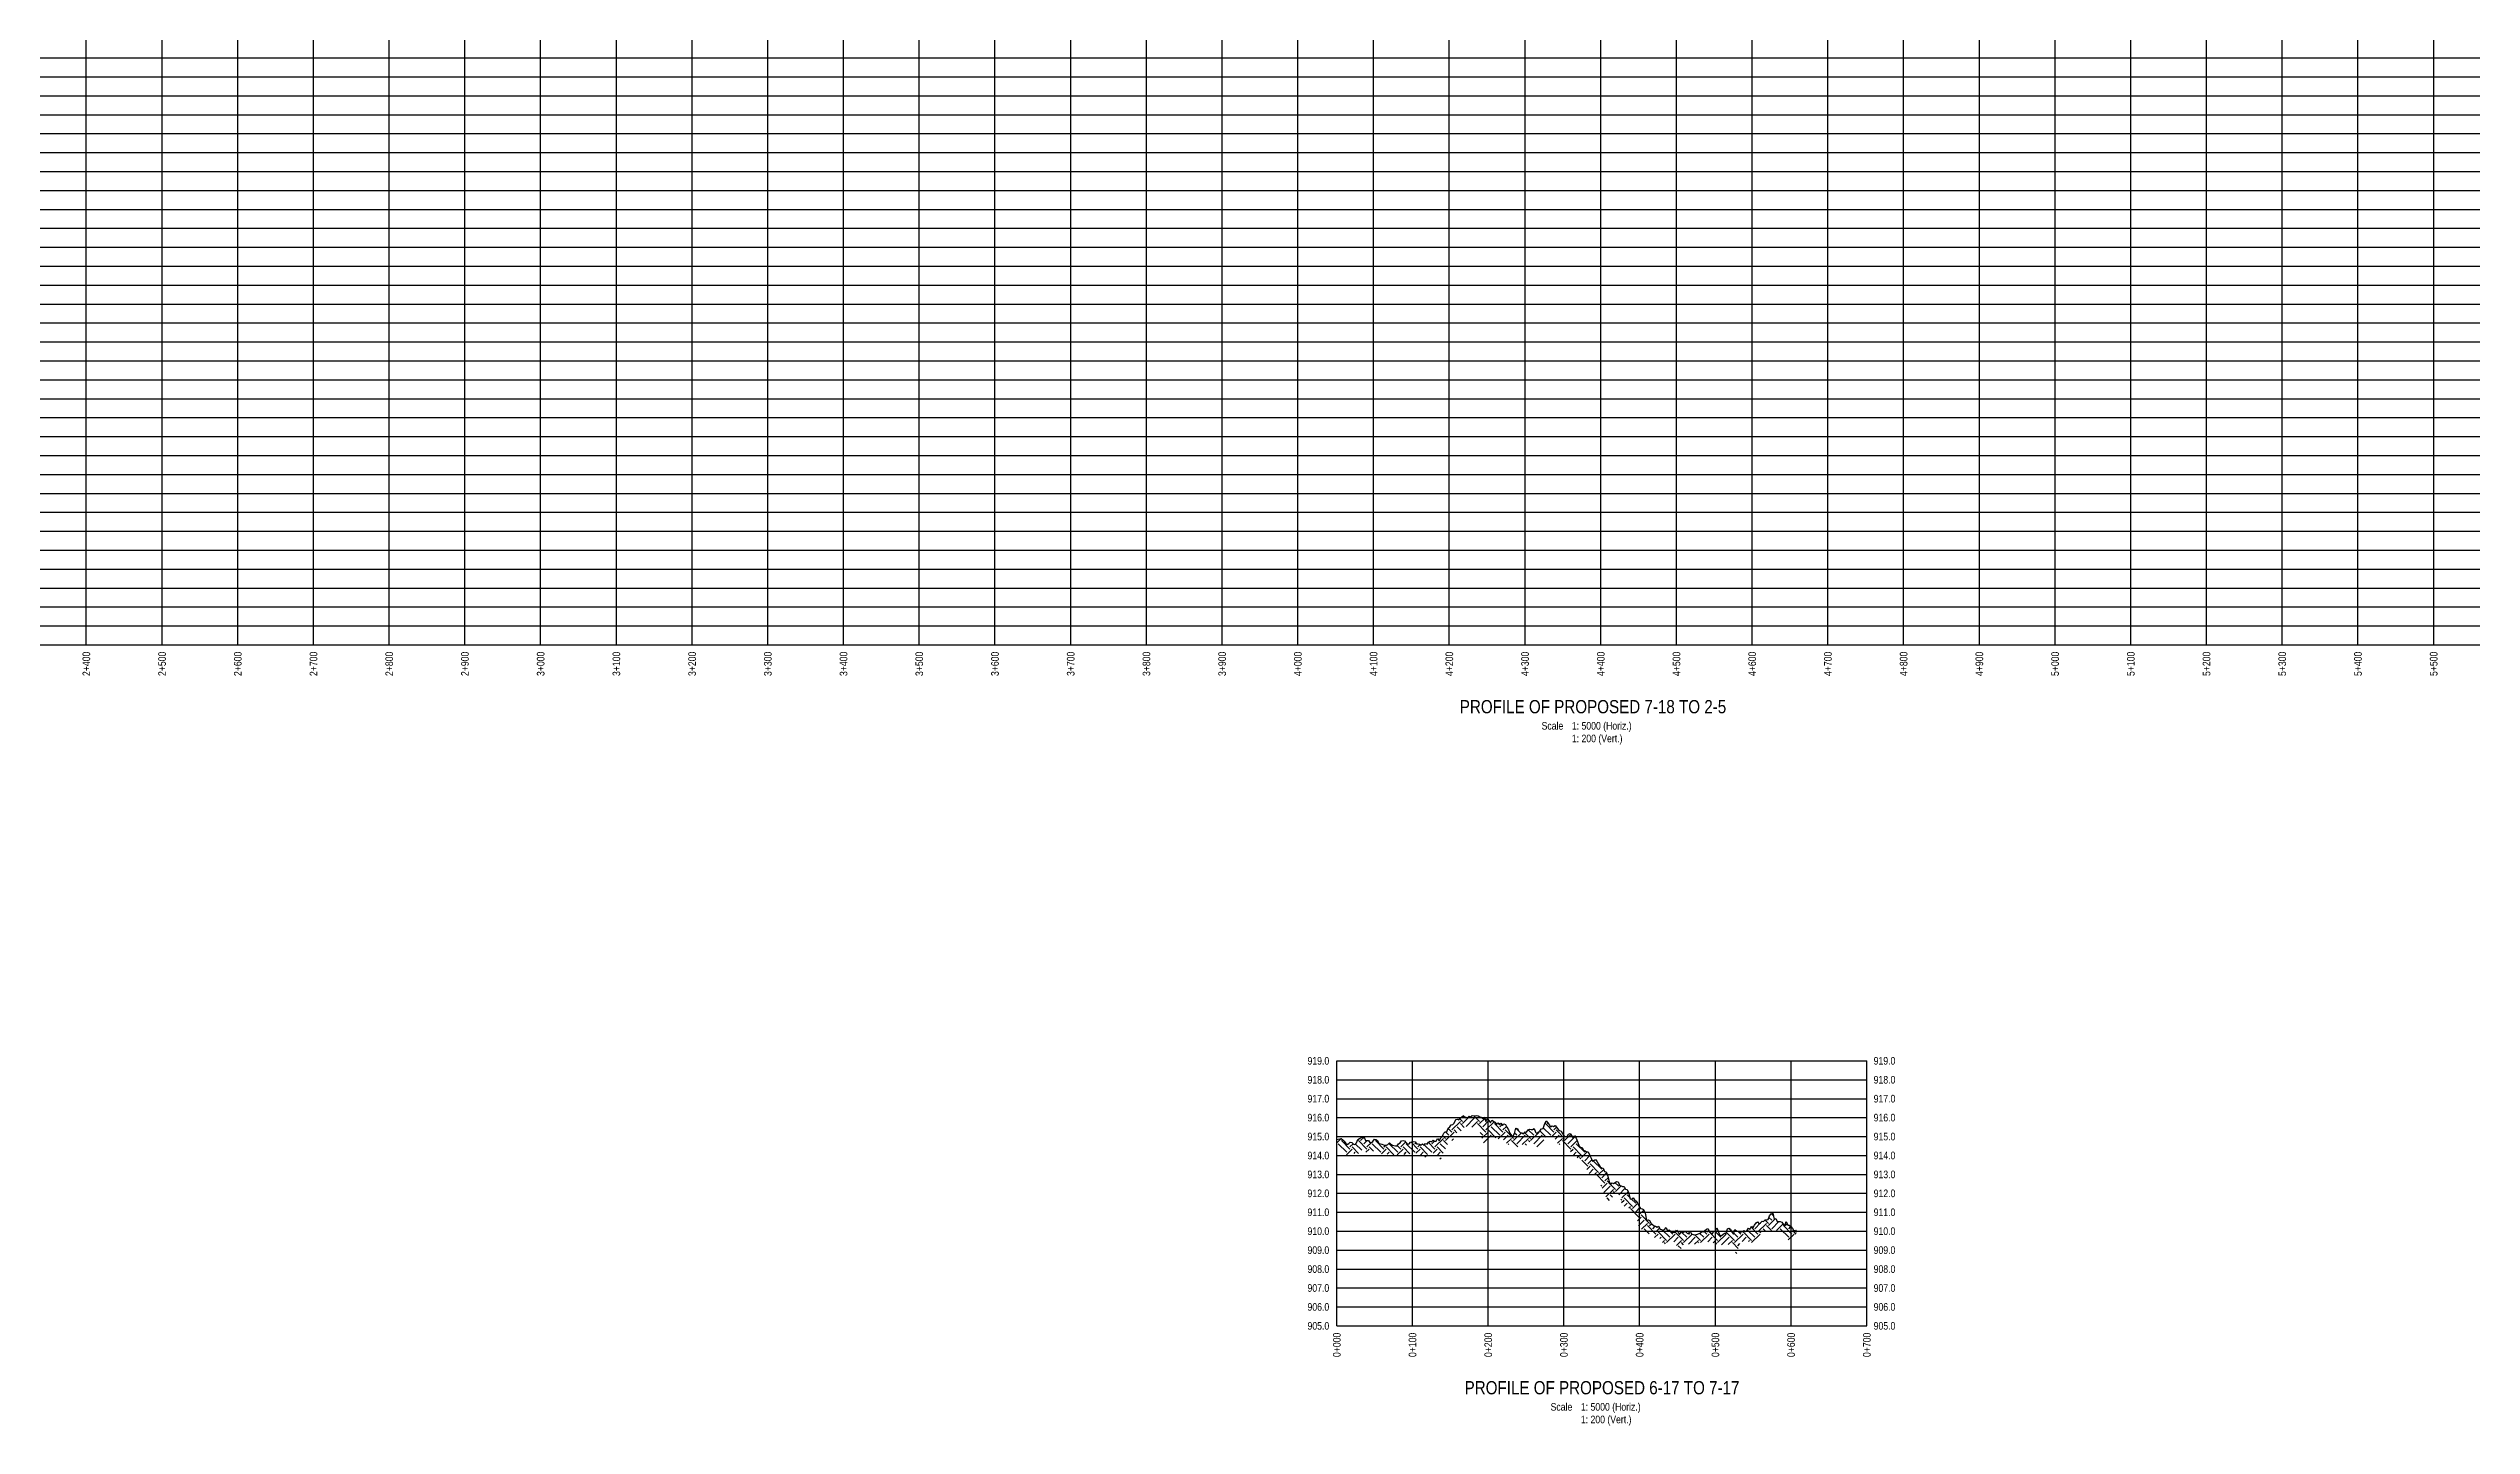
# Model space of a CAD drawing. Extents: x 507565 to 531726, y 6009554 to 6022365.
# Drawn here: x 525236 to 528438, y 6009554 to 6011374 of the extents above; entities that cross this region are included whole.
import ezdxf
from ezdxf.enums import TextEntityAlignment as Align

# ---------------------------------------------------------------- set-up
doc = ezdxf.new("R2010")
doc.units = 0
doc.header["$LTSCALE"] = 5
doc.linetypes.add('foc-TOPO', pattern=[1, 0.2, -0.8])
for name, color, linetype in [('DETAIL-T', 7, 'Continuous'), ('L-DETAIL-T', 3, 'Continuous'), ('P-CROSSINGS-GRID', 8, 'Continuous'), ('P-CROSSINGS-GROUND', 48, 'foc-TOPO'), ('S-T7', 7, 'Continuous')]:
    doc.layers.add(name, color=color, linetype=linetype)
doc.styles.add('140', font='ARIALN.TTF', dxfattribs={"height": 15})
doc.styles.add('80', font='ARIALN.TTF', dxfattribs={"height": 10})
doc.styles.add('80L', font='ARIALN.TTF', dxfattribs={"height": 10})

msp = doc.modelspace()

# ---------------------------------------------------------------- hatches: boundary and pattern name
at = {"layer": 'P-CROSSINGS-GROUND'}
h = msp.add_hatch(dxfattribs=at)
h.set_pattern_fill('EARTH', color=256, scale=2.501062, angle=45)
h.set_pattern_definition([(45, (3970.27, -2803.037), (2e-15, 22.460181388), [15.88174657, -15.88174657]), (45, (3966.058, -2798.826), (2e-15, 22.460181388), [15.88174657, -15.88174657]), (45, (3961.847, -2794.614), (2e-15, 22.460181388), [15.88174657, -15.88174657]), (135, (3961.847, -2791.807), (-22.460181388, 2e-15), [15.88174657, -15.88174657]), (135, (3966.058, -2787.595), (-22.460181388, 2e-15), [15.88174657, -15.88174657]), (135, (3970.27, -2783.384), (-22.460181388, 2e-15), [15.88174657, -15.88174657])])
h.paths.add_polyline_path([(527361.669, 6009802.128), (527361.443, 6009801.982), (527361.028, 6009802.25), (527357.348, 6009802.946), (527356.089, 6009805.437), (527354.761, 6009806.294), (527351.755, 6009806.954), (527348.085, 6009810.302), (527344.159, 6009812.904), (527343.79, 6009813.659), (527337.921, 6009813.476), (527334.399, 6009829.982), (527332.397, 6009830.566), (527327.265, 6009837.511), (527325.532, 6009841.313), (527315.637, 6009844.84), (527312.803, 6009856.587), (527311.745, 6009856.976), (527310.192, 6009859.546), (527309.365, 6009859.969), (527306.347, 6009860.897), (527296.974, 6009849.106), (527286.621, 6009873.014), (527285.019, 6009879.763), (527283.302, 6009880.348), (527281.251, 6009884.915), (527276.917, 6009888.202), (527276.058, 6009889.74), (527271.589, 6009887.187), (527263.51, 6009902.011), (527261.881, 6009905.702), (527260.821, 6009906.435), (527255.854, 6009908.227), (527253.85, 6009912.15), (527252.544, 6009912.91), (527250.762, 6009909.683), (527242.622, 6009923.76), (527239.859, 6009923.071), (527230.277, 6009926.733), (527226.282, 6009933.904), (527222.402, 6009936.363), (527216.862, 6009933.451), (527215.427, 6009935.577), (527213.879, 6009934.048), (527202.815, 6009919.759), (527195.455, 6009929.415), (527194.978, 6009928.632), (527192.24, 6009929.097), (527187.291, 6009922.399), (527180.241, 6009927.937), (527176.265, 6009920.139), (527160.67, 6009928.212), (527158.225, 6009932.071), (527156.211, 6009929.422), (527153.526, 6009933.68), (527152.313, 6009932.31), (527149.693, 6009935.857), (527146.934, 6009933.164), (527144.627, 6009936.826), (527141.411, 6009931.525), (527139.4, 6009934.715), (527134.113, 6009922.178), (527124.925, 6009948.877), (527123.313, 6009950.557), (527121.989, 6009951.326), (527120.777, 6009951.335), (527116.983, 6009948.542), (527115.859, 6009949.015), (527115.216, 6009948.417), (527108.352, 6009949.573), (527108.067, 6009949.574), (527103.187, 6009943.379), (527100.887, 6009944.357), (527097.294, 6009941.033), (527096.652, 6009940.884), (527095.526, 6009939.878), (527091.732, 6009930.86), (527088.273, 6009930.609), (527087.293, 6009928.382), (527085.133, 6009926.734), (527075.089, 6009905.855), (527068.471, 6009916.148), (527066.475, 6009913.815), (527064.086, 6009915.094), (527061.619, 6009912.142), (527058.906, 6009913.05), (527054.933, 6009909.077), (527051.972, 6009911.221), (527050.328, 6009909.935), (527043.744, 6009914.242), (527038.304, 6009913.499), (527037.367, 6009914.768), (527029.105, 6009910.207), (527025.505, 6009914.351), (527023.808, 6009912.349), (527015.392, 6009911.667), (527010.582, 6009912.454), (527008.229, 6009913.431), (527006.441, 6009912.652), (527000.605, 6009912.658), (526996.565, 6009913.577), (526994.447, 6009914.351), (526992.503, 6009914.84), (526987.402, 6009916.66), (526976.34, 6009915.217), (526973.93, 6009918.718), (526971.963, 6009918.608), (526966.744, 6009913.424), (526956.907, 6009914.15), (526952.387, 6009911.084), (526941.374, 6009918.194), (526940.22, 6009920.122), (526938.297, 6009931.967), (526940.286, 6009932.58), (526942.276, 6009933.267), (526944.265, 6009933.407), (526946.254, 6009931.958), (526948.244, 6009930.082), (526950.233, 6009926.758), (526952.223, 6009925.474), (526954.212, 6009926.823), (526956.202, 6009928.476), (526958.191, 6009928.059), (526960.18, 6009925.941), (526962.17, 6009925.794), (526964.159, 6009927.771), (526966.149, 6009932.235), (526968.138, 6009933.3), (526970.127, 6009934.366), (526972.117, 6009935.452), (526974.106, 6009936.053), (526976.096, 6009930.857), (526978.085, 6009930.968), (526980.075, 6009930.955), (526982.064, 6009928.065), (526984.053, 6009928.325), (526986.043, 6009929.556), (526988.032, 6009932.5), (526990.022, 6009932.146), (526992.011, 6009931.079), (526994.001, 6009927.046), (526995.99, 6009926.336), (526997.979, 6009925.837), (526999.969, 6009925.109), (527001.958, 6009924.657), (527003.948, 6009924.655), (527005.937, 6009925.521), (527007.926, 6009927.698), (527009.916, 6009926.07), (527011.905, 6009924.897), (527013.895, 6009924.072), (527015.884, 6009923.746), (527017.874, 6009923.908), (527019.863, 6009926.255), (527021.852, 6009927.804), (527023.842, 6009930.25), (527025.831, 6009930.901), (527027.821, 6009930.504), (527029.81, 6009927.691), (527031.799, 6009925.402), (527033.789, 6009926.5), (527035.778, 6009928.865), (527037.768, 6009929.077), (527039.757, 6009929.444), (527041.747, 6009929.05), (527043.736, 6009926.352), (527045.725, 6009926.623), (527047.715, 6009925.984), (527049.704, 6009924.682), (527051.694, 6009926.239), (527053.683, 6009924.798), (527055.673, 6009926.788), (527057.662, 6009926.121), (527059.651, 6009928.502), (527061.641, 6009930.013), (527063.63, 6009928.948), (527065.62, 6009931.273), (527067.609, 6009929.973), (527069.598, 6009930.058), (527071.588, 6009933.488), (527073.577, 6009930.394), (527075.567, 6009934.53), (527077.556, 6009936.047), (527079.546, 6009940.566), (527081.535, 6009942.152), (527083.524, 6009942.296), (527085.514, 6009947.024), (527087.503, 6009948.802), (527089.493, 6009951.543), (527091.482, 6009952.004), (527093.472, 6009953.845), (527095.461, 6009958.613), (527097.45, 6009958.861), (527099.44, 6009958.014), (527101.429, 6009960.54), (527103.419, 6009962.264), (527105.408, 6009963.562), (527107.397, 6009961.578), (527109.387, 6009961.567), (527111.376, 6009961.232), (527113.366, 6009963.082), (527115.355, 6009962.245), (527117.345, 6009963.71), (527119.334, 6009963.346), (527121.323, 6009963.331), (527123.313, 6009963.738), (527125.302, 6009963.278), (527127.292, 6009962.123), (527129.281, 6009961.67), (527131.27, 6009959.596), (527133.26, 6009961.534), (527135.249, 6009955.753), (527137.239, 6009960.471), (527139.228, 6009957.499), (527141.218, 6009954.342), (527143.207, 6009957.621), (527145.196, 6009956.254), (527147.186, 6009955.277), (527149.175, 6009952.119), (527151.165, 6009954.061), (527153.154, 6009951.367), (527155.144, 6009953.615), (527157.133, 6009950.46), (527159.122, 6009953.076), (527161.112, 6009951.951), (527163.101, 6009948.335), (527165.091, 6009945.095), (527167.08, 6009940.516), (527169.069, 6009937.377), (527171.059, 6009936.347), (527173.048, 6009940.249), (527175.038, 6009947.203), (527177.027, 6009946.779), (527179.017, 6009943.307), (527181.006, 6009941.101), (527182.995, 6009941.034), (527184.985, 6009939.471), (527186.974, 6009942.163), (527188.964, 6009941.825), (527190.953, 6009945.091), (527192.943, 6009945.805), (527194.932, 6009945.293), (527196.921, 6009945.339), (527198.911, 6009946.899), (527200.9, 6009942.066), (527202.89, 6009939.456), (527204.879, 6009942.026), (527206.868, 6009943.99), (527208.858, 6009946.054), (527210.847, 6009946.754), (527212.837, 6009952.09), (527214.826, 6009957.001), (527216.816, 6009954.63), (527218.805, 6009952.022), (527220.794, 6009949.075), (527222.784, 6009950.121), (527224.773, 6009949.173), (527226.754, 6009950.886), (527228.734, 6009948.264), (527230.715, 6009945.302), (527232.695, 6009944.047), (527234.676, 6009943.402), (527236.656, 6009939.94), (527238.637, 6009936.385), (527240.617, 6009935.628), (527242.598, 6009936.121), (527244.578, 6009939.381), (527246.559, 6009940.066), (527248.539, 6009937.5), (527250.52, 6009934.074), (527252.5, 6009937.662), (527254.481, 6009933.971), (527256.462, 6009929.702), (527258.442, 6009923.362), (527260.423, 6009922.209), (527262.403, 6009921.783), (527264.384, 6009917.907), (527266.364, 6009917.193), (527268.345, 6009915.822), (527270.325, 6009916.072), (527272.306, 6009911.801), (527274.286, 6009907.314), (527276.267, 6009903.68), (527278.247, 6009904.812), (527280.228, 6009905.601), (527282.208, 6009902.633), (527284.189, 6009899.792), (527286.169, 6009896.246), (527288.15, 6009894.744), (527290.13, 6009894.433), (527292.111, 6009890.024), (527294.091, 6009889.349), (527296.072, 6009885.159), (527298.052, 6009876.813), (527300.033, 6009872.24), (527302.013, 6009874.731), (527303.994, 6009874.266), (527305.974, 6009875.355), (527307.955, 6009876.53), (527309.935, 6009876.414), (527311.916, 6009871.739), (527313.897, 6009871.13), (527315.877, 6009870.117), (527317.858, 6009870.06), (527319.838, 6009866.785), (527321.819, 6009866.056), (527323.799, 6009862.174), (527325.78, 6009853.964), (527327.76, 6009853.258), (527329.741, 6009855.014), (527331.721, 6009852.525), (527333.702, 6009850.53), (527335.682, 6009847.978), (527337.663, 6009843.631), (527339.643, 6009840.952), (527341.624, 6009840.373), (527343.604, 6009839.65), (527345.585, 6009835.064), (527347.565, 6009825.782), (527349.546, 6009825.843), (527351.526, 6009825.155), (527353.507, 6009821.105), (527355.487, 6009819.792), (527357.468, 6009817.985), (527359.448, 6009817.55), (527361.429, 6009816.272), (527363.409, 6009817.556), (527365.39, 6009813.637), (527367.37, 6009813.263), (527369.351, 6009812.469), (527371.332, 6009813.461), (527373.312, 6009816.091), (527375.293, 6009811.279), (527377.273, 6009812.694), (527379.254, 6009810.996), (527381.234, 6009809.483), (527383.215, 6009809.964), (527385.195, 6009809.95), (527387.176, 6009812.426), (527389.156, 6009809.628), (527391.137, 6009806.884), (527393.117, 6009809.899), (527395.098, 6009808.865), (527397.078, 6009810.764), (527399.059, 6009810.701), (527401.039, 6009808.441), (527403.02, 6009807.458), (527405, 6009811.193), (527406.981, 6009807.545), (527408.961, 6009806.705), (527410.942, 6009806.133), (527412.922, 6009806.609), (527414.903, 6009807.085), (527416.88, 6009807.978), (527418.857, 6009808.844), (527420.833, 6009810.722), (527422.81, 6009810.221), (527424.787, 6009811.764), (527426.764, 6009813.839), (527428.741, 6009814.587), (527430.718, 6009810.845), (527432.695, 6009808.566), (527434.672, 6009808.199), (527436.648, 6009810.869), (527438.625, 6009810.899), (527440.602, 6009815.501), (527442.579, 6009809.583), (527444.556, 6009805.49), (527446.533, 6009805.199), (527448.51, 6009806.497), (527450.486, 6009808.5), (527452.463, 6009807.665), (527454.44, 6009814.095), (527456.417, 6009815.174), (527458.394, 6009813.682), (527460.371, 6009809.814), (527462.348, 6009807.166), (527464.324, 6009813.276), (527466.301, 6009811.366), (527468.278, 6009811.075), (527470.255, 6009810.129), (527472.232, 6009809.82), (527474.209, 6009810.55), (527476.208, 6009811.817), (527478.207, 6009810.798), (527480.206, 6009811.54), (527482.206, 6009815.187), (527484.205, 6009813.065), (527486.204, 6009817.591), (527488.203, 6009814.884), (527490.202, 6009818.996), (527492.202, 6009822.282), (527494.201, 6009823.269), (527496.2, 6009820.937), (527498.199, 6009821.921), (527500.198, 6009824.128), (527502.198, 6009823.909), (527504.197, 6009826.197), (527506.196, 6009826.133), (527508.195, 6009826.455), (527510.195, 6009831.241), (527512.194, 6009833.815), (527514.193, 6009835.049), (527516.192, 6009826.933), (527518.191, 6009827.894), (527520.191, 6009824.016), (527522.19, 6009823.649), (527524.189, 6009823.757), (527526.188, 6009822.978), (527528.187, 6009820.342), (527530.187, 6009818.748), (527532.186, 6009823.778), (527534.185, 6009818.912), (527536.184, 6009819.086), (527538.184, 6009817.427), (527540.183, 6009814.631), (527542.182, 6009811.645), (527544.181, 6009812.207), (527546.18, 6009809.792), (527541.16, 6009798.893), (527537.053, 6009797.738), (527535.608, 6009799.896), (527535.36, 6009799.274), (527526.662, 6009806.21), (527526.438, 6009806.19), (527526.317, 6009806.485), (527519.465, 6009811.949), (527514.582, 6009812.845), (527508.075, 6009809.717), (527507.701, 6009811.233), (527504.394, 6009811.596), (527498.548, 6009808.718), (527490.327, 6009791.81), (527488.83, 6009793.836), (527487.874, 6009791.671), (527480.953, 6009799.017), (527477.447, 6009797.717), (527476.04, 6009798.434), (527473.462, 6009797.482), (527471.906, 6009797.725), (527466.619, 6009781.385), (527458.691, 6009792.004), (527452.37, 6009794.676), (527449.302, 6009792.661), (527436.516, 6009794.545), (527435.928, 6009795.761), (527426.121, 6009797.581), (527425.56, 6009797.143), (527423.338, 6009797.707), (527421.758, 6009797.014), (527418.81, 6009795.683), (527415.727, 6009794.941), (527410.66, 6009793.723), (527409.498, 6009794.059), (527408.148, 6009791.512), (527399.052, 6009796.03), (527397.192, 6009794.246), (527391.603, 6009785.739), (527383.056, 6009797.577), (527378.501, 6009796.47), (527376.91, 6009797.685), (527369.956, 6009792.715), (527366.711, 6009800.6), (527363.992, 6009801.689)])

# ---------------------------------------------------------------- linework, layer by layer
at = {"color": 3}
msp.add_lwpolyline([(526938.297, 6009931.967), (526940.286, 6009932.58), (526942.276, 6009933.267), (526944.265, 6009933.407), (526946.254, 6009931.958), (526948.244, 6009930.082), (526950.233, 6009926.758), (526952.223, 6009925.474), (526954.212, 6009926.823), (526956.202, 6009928.476), (526958.191, 6009928.059), (526960.18, 6009925.941), (526962.17, 6009925.794), (526964.159, 6009927.771), (526966.149, 6009932.235), (526968.138, 6009933.3), (526970.127, 6009934.366), (526972.117, 6009935.452), (526974.106, 6009936.053), (526976.096, 6009930.857), (526978.085, 6009930.968), (526980.075, 6009930.955), (526982.064, 6009928.065), (526984.053, 6009928.325), (526986.043, 6009929.556), (526988.032, 6009932.5), (526990.022, 6009932.146), (526992.011, 6009931.079), (526994.001, 6009927.046), (526995.99, 6009926.336), (526997.979, 6009925.837), (526999.969, 6009925.109), (527001.958, 6009924.657), (527003.948, 6009924.655), (527005.937, 6009925.521), (527007.926, 6009927.698), (527009.916, 6009926.07), (527011.905, 6009924.897), (527013.895, 6009924.072), (527015.884, 6009923.746), (527017.874, 6009923.908), (527019.863, 6009926.255), (527021.852, 6009927.804), (527023.842, 6009930.25), (527025.831, 6009930.901), (527027.821, 6009930.504), (527029.81, 6009927.691), (527031.799, 6009925.402), (527033.789, 6009926.5), (527035.778, 6009928.865), (527037.768, 6009929.077), (527039.757, 6009929.444), (527041.747, 6009929.05), (527043.736, 6009926.352), (527045.725, 6009926.623), (527047.715, 6009925.984), (527049.704, 6009924.682), (527051.694, 6009926.239), (527053.683, 6009924.798), (527055.673, 6009926.788), (527057.662, 6009926.121), (527059.651, 6009928.502), (527061.641, 6009930.013), (527063.63, 6009928.948), (527065.62, 6009931.273), (527067.609, 6009929.973), (527069.598, 6009930.058), (527071.588, 6009933.488), (527073.577, 6009930.394), (527075.567, 6009934.53), (527077.556, 6009936.047), (527079.546, 6009940.566), (527081.535, 6009942.152), (527083.524, 6009942.296), (527085.514, 6009947.024), (527087.503, 6009948.802), (527089.493, 6009951.543), (527091.482, 6009952.004), (527093.472, 6009953.845), (527095.461, 6009958.613), (527097.45, 6009958.861), (527099.44, 6009958.014), (527101.429, 6009960.54), (527103.419, 6009962.264), (527105.408, 6009963.562), (527107.397, 6009961.578), (527109.387, 6009961.567), (527111.376, 6009961.232), (527113.366, 6009963.082), (527115.355, 6009962.245), (527117.345, 6009963.71), (527119.334, 6009963.346), (527121.323, 6009963.331), (527123.313, 6009963.738), (527125.302, 6009963.278), (527127.292, 6009962.123), (527129.281, 6009961.67), (527131.27, 6009959.596), (527133.26, 6009961.534), (527135.249, 6009955.753), (527137.239, 6009960.471), (527139.228, 6009957.499), (527141.218, 6009954.342), (527143.207, 6009957.621), (527145.196, 6009956.254), (527147.186, 6009955.277), (527149.175, 6009952.119), (527151.165, 6009954.061), (527153.154, 6009951.367), (527155.144, 6009953.615), (527157.133, 6009950.46), (527159.122, 6009953.076), (527161.112, 6009951.951), (527163.101, 6009948.335), (527165.091, 6009945.095), (527167.08, 6009940.516), (527169.069, 6009937.377), (527171.059, 6009936.347), (527173.048, 6009940.249), (527175.038, 6009947.203), (527177.027, 6009946.779), (527179.017, 6009943.307), (527181.006, 6009941.101), (527182.995, 6009941.034), (527184.985, 6009939.471), (527186.974, 6009942.163), (527188.964, 6009941.825), (527190.953, 6009945.091), (527192.943, 6009945.805), (527194.932, 6009945.293), (527196.921, 6009945.339), (527198.911, 6009946.899), (527200.9, 6009942.066), (527202.89, 6009939.456), (527204.879, 6009942.026), (527206.868, 6009943.99), (527208.858, 6009946.054), (527210.847, 6009946.754), (527212.837, 6009952.09), (527214.826, 6009957.001), (527216.816, 6009954.63), (527218.805, 6009952.022), (527220.794, 6009949.075), (527222.784, 6009950.121), (527224.773, 6009949.173), (527226.754, 6009950.886), (527228.734, 6009948.264), (527230.715, 6009945.302), (527232.695, 6009944.047), (527234.676, 6009943.402), (527236.656, 6009939.94), (527238.637, 6009936.385), (527240.617, 6009935.628), (527242.598, 6009936.121), (527244.578, 6009939.381), (527246.559, 6009940.066), (527248.539, 6009937.5), (527250.52, 6009934.074), (527252.5, 6009937.662), (527254.481, 6009933.971), (527256.462, 6009929.702), (527258.442, 6009923.362), (527260.423, 6009922.209), (527262.403, 6009921.783), (527264.384, 6009917.907), (527266.364, 6009917.193), (527268.345, 6009915.822), (527270.325, 6009916.072), (527272.306, 6009911.801), (527274.286, 6009907.314), (527276.267, 6009903.68), (527278.247, 6009904.812), (527280.228, 6009905.601), (527282.208, 6009902.633), (527284.189, 6009899.792), (527286.169, 6009896.246), (527288.15, 6009894.744), (527290.13, 6009894.433), (527292.111, 6009890.024), (527294.091, 6009889.349), (527296.072, 6009885.159), (527298.052, 6009876.813), (527300.033, 6009872.24), (527302.013, 6009874.731), (527303.994, 6009874.266), (527305.974, 6009875.355), (527307.955, 6009876.53), (527309.935, 6009876.414), (527311.916, 6009871.739), (527313.897, 6009871.13), (527315.877, 6009870.117), (527317.858, 6009870.06), (527319.838, 6009866.785), (527321.819, 6009866.056), (527323.799, 6009862.174), (527325.78, 6009853.964), (527327.76, 6009853.258), (527329.741, 6009855.014), (527331.721, 6009852.525), (527333.702, 6009850.53), (527335.682, 6009847.978), (527337.663, 6009843.631), (527339.643, 6009840.952), (527341.624, 6009840.373), (527343.604, 6009839.65), (527345.585, 6009835.064), (527347.565, 6009825.782), (527349.546, 6009825.843), (527351.526, 6009825.155), (527353.507, 6009821.105), (527355.487, 6009819.792), (527357.468, 6009817.985), (527359.448, 6009817.55), (527361.429, 6009816.272), (527363.409, 6009817.556), (527365.39, 6009813.637), (527367.37, 6009813.263), (527369.351, 6009812.469), (527371.332, 6009813.461), (527373.312, 6009816.091), (527375.293, 6009811.279), (527377.273, 6009812.694), (527379.254, 6009810.996), (527381.234, 6009809.483), (527383.215, 6009809.964), (527385.195, 6009809.95), (527387.176, 6009812.426), (527389.156, 6009809.628), (527391.137, 6009806.884), (527393.117, 6009809.899), (527395.098, 6009808.865), (527397.078, 6009810.764), (527399.059, 6009810.701), (527401.039, 6009808.441), (527403.02, 6009807.458), (527405, 6009811.193), (527406.981, 6009807.545), (527408.961, 6009806.705), (527410.942, 6009806.133), (527412.922, 6009806.609), (527414.903, 6009807.085), (527416.88, 6009807.978), (527418.857, 6009808.844), (527420.833, 6009810.722), (527422.81, 6009810.221), (527424.787, 6009811.764), (527426.764, 6009813.839), (527428.741, 6009814.587), (527430.718, 6009810.845), (527432.695, 6009808.566), (527434.672, 6009808.199), (527436.648, 6009810.869), (527438.625, 6009810.899), (527440.602, 6009815.501), (527442.579, 6009809.583), (527444.556, 6009805.49), (527446.533, 6009805.199), (527448.51, 6009806.497), (527450.486, 6009808.5), (527452.463, 6009807.665), (527454.44, 6009814.095), (527456.417, 6009815.174), (527458.394, 6009813.682), (527460.371, 6009809.814), (527462.348, 6009807.166), (527464.324, 6009813.276), (527466.301, 6009811.366), (527468.278, 6009811.075), (527470.255, 6009810.129), (527472.232, 6009809.82), (527474.209, 6009810.55), (527476.208, 6009811.817), (527478.207, 6009810.798), (527480.206, 6009811.54), (527482.206, 6009815.187), (527484.205, 6009813.065), (527486.204, 6009817.591), (527488.203, 6009814.884), (527490.202, 6009818.996), (527492.202, 6009822.282), (527494.201, 6009823.269), (527496.2, 6009820.937), (527498.199, 6009821.921), (527500.198, 6009824.128), (527502.198, 6009823.909), (527504.197, 6009826.197), (527506.196, 6009826.133), (527508.195, 6009826.455), (527510.195, 6009831.241), (527512.194, 6009833.815), (527514.193, 6009835.049), (527516.192, 6009826.933), (527518.191, 6009827.894), (527520.191, 6009824.016), (527522.19, 6009823.649), (527524.189, 6009823.757), (527526.188, 6009822.978), (527528.187, 6009820.342), (527530.187, 6009818.748), (527532.186, 6009823.778), (527534.185, 6009818.912), (527536.184, 6009819.086), (527538.184, 6009817.427), (527540.183, 6009814.631), (527542.182, 6009811.645), (527544.181, 6009812.207), (527546.18, 6009809.792)], dxfattribs=at)
at = {"layer": 'P-CROSSINGS-GRID', "color": 8}
for p, q in [((525286.201, 6010585.688), (525286.201, 6013211.804)), ((525386.244, 6010585.688), (525386.244, 6013211.804)), ((525486.286, 6010585.688), (525486.286, 6013211.804)), ((525586.329, 6010585.688), (525586.329, 6013211.804)), ((525686.371, 6010585.688), (525686.371, 6013211.804)), ((525786.414, 6010585.688), (525786.414, 6013211.804)), ((525886.456, 6010585.688), (525886.456, 6013211.804)), ((525986.499, 6010585.688), (525986.499, 6013211.804)), ((526086.541, 6010585.688), (526086.541, 6013211.804)), ((526186.584, 6010585.688), (526186.584, 6013211.804)), ((526286.626, 6010585.688), (526286.626, 6013211.804)), ((526386.669, 6010585.688), (526386.669, 6013211.804)), ((526486.711, 6010585.688), (526486.711, 6013211.804)), ((526586.754, 6010585.688), (526586.754, 6013211.804)), ((526686.796, 6010585.688), (526686.796, 6013211.804)), ((526786.839, 6010585.688), (526786.839, 6013211.804)), ((526886.881, 6010585.688), (526886.881, 6013211.804)), ((526986.924, 6010585.688), (526986.924, 6013211.804)), ((527086.966, 6010585.688), (527086.966, 6013211.804)), ((527187.009, 6010585.688), (527187.009, 6013211.804)), ((527287.051, 6010585.688), (527287.051, 6013211.804)), ((527387.094, 6010585.688), (527387.094, 6013211.804)), ((527487.136, 6010585.688), (527487.136, 6013211.804)), ((527587.179, 6010585.688), (527587.179, 6013211.804)), ((527687.221, 6010585.688), (527687.221, 6013211.804)), ((527787.264, 6010585.688), (527787.264, 6013211.804)), ((527887.306, 6010585.688), (527887.306, 6013211.804)), ((527987.349, 6010585.688), (527987.349, 6013211.804)), ((528087.391, 6010585.688), (528087.391, 6013211.804)), ((528187.434, 6010585.688), (528187.434, 6013211.804)), ((528287.476, 6010585.688), (528287.476, 6013211.804)), ((528387.519, 6010585.688), (528387.519, 6013211.804)), ((522885.181, 6011361.017), (531688.921, 6011361.017)), ((522885.181, 6011336.007), (531688.921, 6011336.007)), ((522885.181, 6011310.996), (531688.921, 6011310.996)), ((522885.181, 6011285.986), (531688.921, 6011285.986)), ((522885.181, 6011260.975), (531688.921, 6011260.975)), ((522885.181, 6011235.964), (531688.921, 6011235.964)), ((522885.181, 6011210.954), (531688.921, 6011210.954)), ((522885.181, 6011185.943), (531688.921, 6011185.943)), ((522885.181, 6011160.932), (531688.921, 6011160.932)), ((522885.181, 6011135.922), (531688.921, 6011135.922)), ((522885.181, 6011110.911), (531688.921, 6011110.911)), ((522885.181, 6011085.901), (531688.921, 6011085.901)), ((522885.181, 6011060.89), (531688.921, 6011060.89)), ((522885.181, 6011035.879), (531688.921, 6011035.879)), ((522885.181, 6011010.869), (531688.921, 6011010.869)), ((522885.181, 6010985.858), (531688.921, 6010985.858)), ((522885.181, 6010960.847), (531688.921, 6010960.847)), ((522885.181, 6010935.837), (531688.921, 6010935.837)), ((522885.181, 6010910.826), (531688.921, 6010910.826)), ((522885.181, 6010885.816), (531688.921, 6010885.816)), ((522885.181, 6010860.805), (531688.921, 6010860.805)), ((522885.181, 6010835.794), (531688.921, 6010835.794)), ((522885.181, 6010810.784), (531688.921, 6010810.784)), ((522885.181, 6010785.773), (531688.921, 6010785.773)), ((522885.181, 6010760.762), (531688.921, 6010760.762)), ((522885.181, 6010735.752), (531688.921, 6010735.752)), ((522885.181, 6010710.741), (531688.921, 6010710.741)), ((522885.181, 6010685.731), (531688.921, 6010685.731)), ((522885.181, 6010660.72), (531688.921, 6010660.72)), ((522885.181, 6010635.709), (531688.921, 6010635.709)), ((522885.181, 6010610.699), (531688.921, 6010610.699)), ((522885.181, 6010585.688), (531688.921, 6010585.688)), ((526938.297, 6009685.99), (526938.297, 6010036.138)), ((526938.297, 6010036.138), (527638.594, 6010036.138)), ((526938.297, 6010011.128), (527638.594, 6010011.128)), ((527038.339, 6009685.99), (527038.339, 6010036.138)), ((527138.382, 6009685.99), (527138.382, 6010036.138)), ((527238.424, 6009685.99), (527238.424, 6010036.138)), ((527338.467, 6009685.99), (527338.467, 6010036.138)), ((527438.509, 6009685.99), (527438.509, 6010036.138)), ((527538.552, 6009685.99), (527538.552, 6010036.138)), ((527638.594, 6009685.99), (527638.594, 6010036.138)), ((526938.297, 6009986.117), (527638.594, 6009986.117)), ((526938.297, 6009961.106), (527638.594, 6009961.106)), ((526938.297, 6009936.096), (527638.594, 6009936.096)), ((526938.297, 6009911.085), (527638.594, 6009911.085)), ((526938.297, 6009886.075), (527638.594, 6009886.075)), ((526938.297, 6009861.064), (527638.594, 6009861.064)), ((526938.297, 6009836.053), (527638.594, 6009836.053)), ((526938.297, 6009811.043), (527638.594, 6009811.043)), ((526938.297, 6009786.032), (527638.594, 6009786.032)), ((526938.297, 6009761.021), (527638.594, 6009761.021)), ((526938.297, 6009736.011), (527638.594, 6009736.011)), ((526938.297, 6009711), (527638.594, 6009711)), ((526938.297, 6009685.99), (527638.594, 6009685.99))]:
    msp.add_line(p, q, dxfattribs=at)

# ---------------------------------------------------------------- texts
at = {"layer": 'DETAIL-T', "char_height": 9.99999, "attachment_point": 1, "style": '80L'}
for insert in [(527208.89, 6010483.686), (527220.805, 6009583.987)]:
    msp.add_mtext_dynamic_manual_height_columns('Scale^I1: 5000 (Horiz.)\\P^I1: 200 (Vert.)', width=216.8972, gutter_width=44.957, heights=[0], dxfattribs=dict(at, insert=insert))
at = {"layer": 'L-DETAIL-T', "char_height": 17.49998, "width": 384.90138, "attachment_point": 2, "rotation": 0, "style": '140'}
for s, insert in [('PROFILE OF PROPOSED 7-18 TO 2-5', (527276.826, 6010512.731)), ('PROFILE OF PROPOSED 6-17 TO 7-17', (527288.741, 6009613.032))]:
    msp.add_mtext(s, dxfattribs=dict(at, insert=insert))
at = {"layer": 'S-T7', "style": '80'}
for s, p in [('2+400', (525286.201, 6010576.638)), ('2+500', (525386.244, 6010576.638)), (' 2+600', (525486.286, 6010576.638)), ('2+700', (525586.329, 6010576.638)), ('2+800', (525686.371, 6010576.638)), ('2+900', (525786.414, 6010576.638)), ('3+000', (525886.456, 6010576.638)), ('3+100', (525986.499, 6010576.638)), ('3+200', (526086.541, 6010576.638)), ('3+300', (526186.584, 6010576.638)), ('3+400', (526286.626, 6010576.638)), ('3+500', (526386.669, 6010576.638)), ('3+600', (526486.711, 6010576.638)), ('3+700', (526586.754, 6010576.638)), ('3+800', (526686.796, 6010576.638)), ('3+900', (526786.839, 6010576.638)), ('4+000', (526886.881, 6010576.638)), ('4+100', (526986.924, 6010576.638)), ('4+200', (527086.966, 6010576.638)), ('4+300', (527187.009, 6010576.638)), ('4+400', (527287.051, 6010576.638)), ('4+500', (527387.094, 6010576.638)), ('4+600', (527487.136, 6010576.638)), ('4+700', (527587.179, 6010576.638)), ('4+800', (527687.221, 6010576.638)), ('4+900', (527787.264, 6010576.638)), ('5+000', (527887.306, 6010576.638)), ('5+100', (527987.349, 6010576.638)), ('5+200', (528087.391, 6010576.638)), ('5+300', (528187.434, 6010576.638)), ('5+400', (528287.476, 6010576.638)), ('5+500', (528387.519, 6010576.638)), ('0+000', (526938.297, 6009676.939)), ('0+100', (527038.339, 6009676.939)), ('0+200', (527138.382, 6009676.939)), ('0+300', (527238.424, 6009676.939)), ('0+400', (527338.467, 6009676.939)), ('0+500', (527438.509, 6009676.939)), ('0+600', (527538.552, 6009676.939)), ('0+700', (527638.594, 6009676.939))]:
    msp.add_text(s, height=10.0042, rotation=90, dxfattribs=at).set_placement(p, align=Align.MIDDLE_RIGHT)
for s, p in [('919.0', (526928.293, 6010036.138)), ('919.0', (527676.29, 6010036.138)), ('918.0', (526928.293, 6010011.128)), ('918.0', (527676.29, 6010011.128)), ('917.0', (526928.293, 6009986.117)), ('917.0', (527676.29, 6009986.117)), ('916.0', (526928.293, 6009961.106)), ('916.0', (527676.29, 6009961.106)), ('915.0', (526928.293, 6009936.096)), ('914.0', (526928.293, 6009911.085)), ('915.0', (527676.29, 6009936.096)), ('914.0', (527676.29, 6009911.085)), ('913.0', (526928.293, 6009886.075)), ('913.0', (527676.29, 6009886.075)), ('912.0', (526928.293, 6009861.064)), ('912.0', (527676.29, 6009861.064)), ('911.0', (526928.293, 6009836.053)), ('911.0', (527676.29, 6009836.053)), ('910.0', (526928.293, 6009811.043)), ('909.0', (526928.293, 6009786.032)), ('910.0', (527676.29, 6009811.043)), ('909.0', (527676.29, 6009786.032)), ('908.0', (526928.293, 6009761.021)), ('908.0', (527676.29, 6009761.021)), ('907.0', (526928.293, 6009736.011)), ('907.0', (527676.29, 6009736.011)), ('906.0', (526928.293, 6009711)), ('905.0', (526928.293, 6009685.99)), ('906.0', (527676.29, 6009711)), ('905.0', (527676.29, 6009685.99))]:
    msp.add_text(s, height=10.0042, dxfattribs=at).set_placement(p, align=Align.MIDDLE_RIGHT)

doc.saveas('drawing.dxf')
